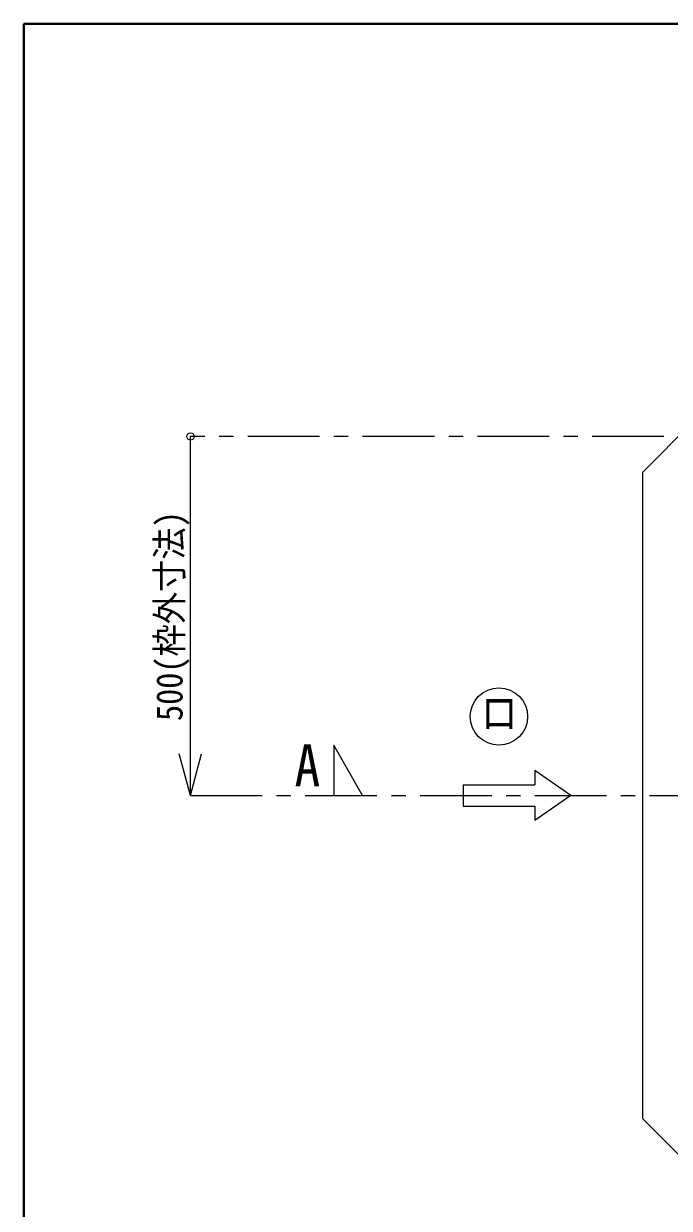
# Model space of a CAD drawing. Units: millimetres at full size, sheet at 1:10; details may follow other scales. Extents: x -2046 to 2004, y -1413 to 1397.
# Drawn here: x -2046 to -1596, y 572 to 1397 of the extents above; entities that cross this region are included whole.
import ezdxf
from ezdxf.enums import TextEntityAlignment as Align

# ---------------------------------------------------------------- set-up
doc = ezdxf.new("R2010")
doc.units = ezdxf.units.MM
doc.header["$LTSCALE"] = 10
doc.header["$PDMODE"] = 32
doc.header["$PDSIZE"] = 5
doc.linetypes.add('CHAIN1', pattern=[8, 5, -1, 1, -1])
doc.layers.add('0-6_補助線', color=4, linetype='Continuous', lineweight=9)
doc.styles.add('ＭＳ ゴシック', font='')
doc.styles.get('ＭＳ ゴシック').set_extended_font_data('MS Gothic')

msp = doc.modelspace()

# ---------------------------------------------------------------- linework, layer by layer
at = {"layer": '0-6_補助線', "color": 1, "lineweight": 40}
for p in [(-2046.21, -1413.32), (2003.79, 1396.68)]:
    msp.add_line(p, (-2046.21, 1396.68), dxfattribs=at)
at = {"layer": '0-6_補助線'}
for p, q in [((-1614.96, 1084.18), (-1579.96, 1119.18)), ((-1929.96, 859.18), (-1929.96, 1109.18)), ((-1614.96, 1084.18), (-1614.96, 859.18)), ((-1929.96, 859.18), (-1937.73, 888.16)), ((-1929.96, 859.18), (-1922.2, 888.16))]:
    msp.add_line(p, q, dxfattribs=at)
at = {"layer": '0-6_補助線', "linetype": 'CHAIN1'}
for p, q in [((-1599.96, 1109.18), (-1929.96, 1109.18)), ((-1929.96, 859.18), (-394.96, 859.18))]:
    msp.add_line(p, q, dxfattribs=at)
at = {"layer": '0-6_補助線', "color": 7, "lineweight": 18}
for p, q in [((-1664.96, 859.18), (-1689.96, 876.68)), ((-1689.96, 876.68), (-1689.96, 866.68)), ((-1739.96, 866.68), (-1739.96, 851.68)), ((-1739.96, 866.68), (-1689.96, 866.68)), ((-1664.96, 859.18), (-1689.96, 841.68)), ((-1614.96, 859.18), (-1614.96, 634.18)), ((-1614.96, 634.18), (-1564.96, 584.18))]:
    msp.add_line(p, q, dxfattribs=at)
at = {"layer": '0-6_補助線', "linetype": 'CHAIN1'}
msp.add_lwpolyline([(-1809.96, 859.18), (-1829.96, 894.18), (-1829.96, 859.18)], dxfattribs=at)
at = {"layer": '0-6_補助線', "color": 7, "lineweight": 18}
msp.add_lwpolyline([(-1739.96, 851.68), (-1689.96, 851.68), (-1689.96, 841.68)], dxfattribs=at)
msp.add_circle((-1714.96, 914.18), 20, dxfattribs=at)
at = {"layer": '0-6_補助線', "color": 1}
msp.add_point((-1929.96, 1109.18), dxfattribs=at)

# ---------------------------------------------------------------- texts
at = {"layer": '0-6_補助線', "color": 7, "style": 'ＭＳ ゴシック', "width": 0.9}
msp.add_text('500(枠外寸法)', height=18.33, rotation=90, dxfattribs=at).set_placement((-1929.96, 911.06), align=Align.BOTTOM_LEFT)
at = {"layer": '0-6_補助線', "color": 7, "style": 'ＭＳ ゴシック'}
for s, height, width, p in [('ロ', 21.99, 0.85, (-1727.46, 899.18)), ('A', 29.33, 0.9, (-1857.46, 856.68))]:
    msp.add_text(s, height=height, dxfattribs=dict(at, width=width)).set_placement(p, align=Align.BOTTOM_LEFT)

doc.saveas('drawing.dxf')
